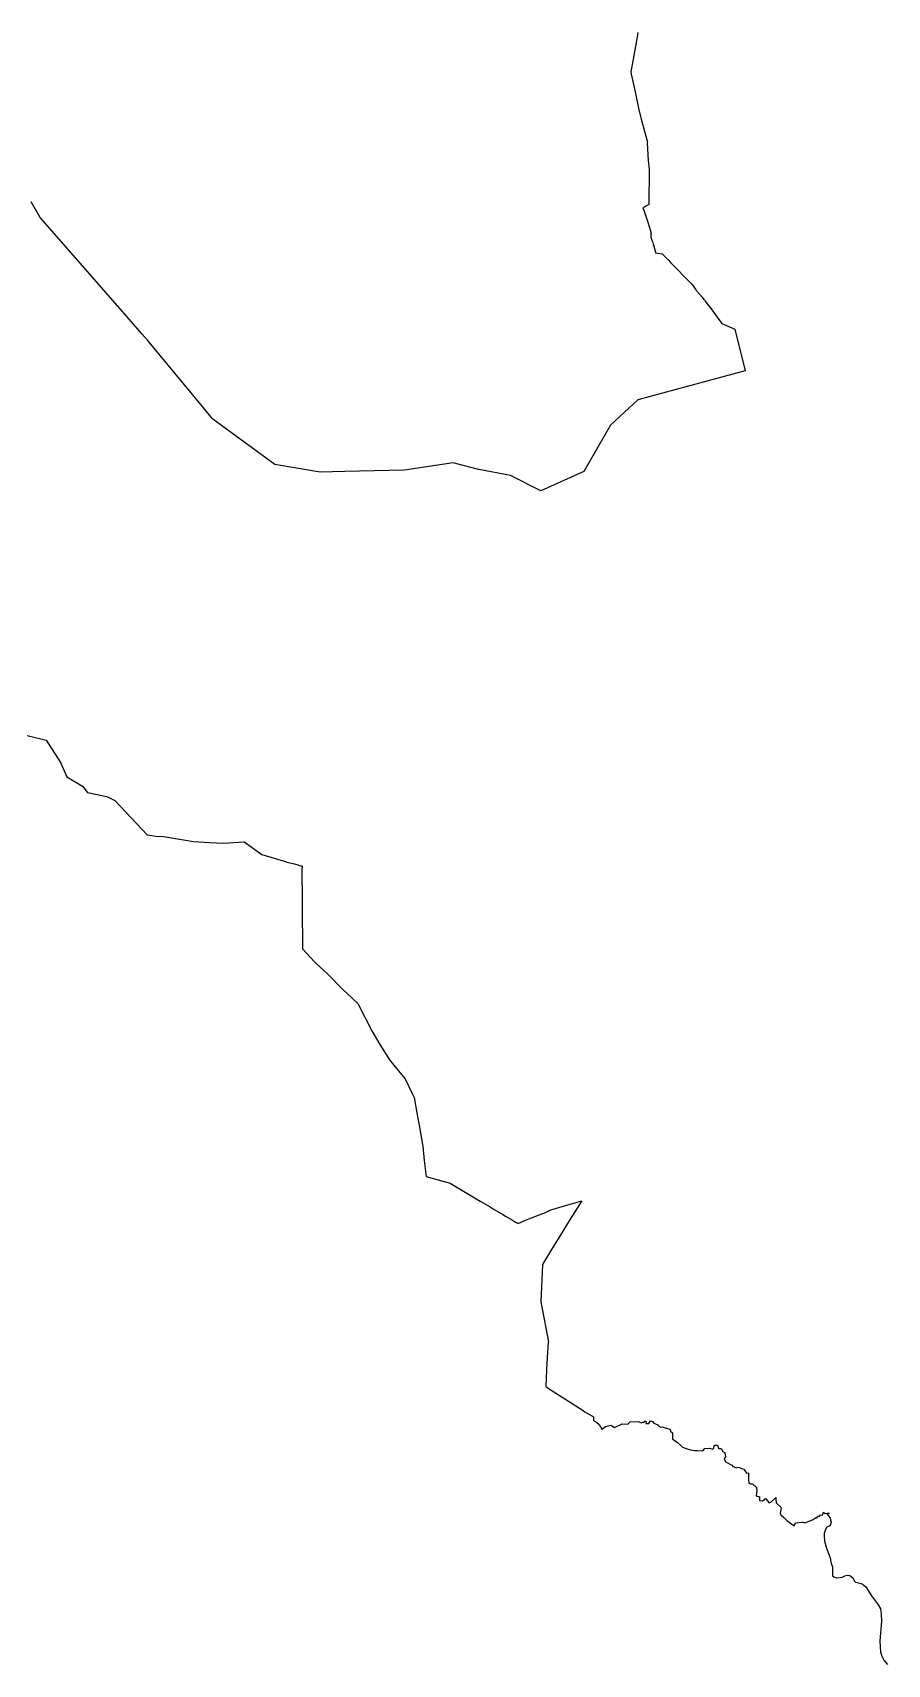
# Model space of a CAD drawing. Header units: metres. Extents: x 266537 to 373402, y 2100587 to 2182485.
# Drawn here: x 276682 to 286828, y 2119965 to 2139343 of the extents above; entities that cross this region are included whole.
import ezdxf

# ---------------------------------------------------------------- set-up
doc = ezdxf.new("R2010")
doc.units = ezdxf.units.M
doc.layers.add('DISTRICT BOUNDRY', color=86, linetype='Continuous')

msp = doc.modelspace()

# ---------------------------------------------------------------- linework, layer by layer
at = {"layer": 'DISTRICT BOUNDRY'}
for points in [[(283867, 2139345, 0), (283847, 2139220, 0), (283840, 2139183, 0), (283811, 2139029, 0), (283782, 2138876, 0), (283787, 2138850, 0), (283818, 2138710, 0), (283842, 2138599, 0), (283873, 2138445, 0), (283904, 2138314, 0), (283979, 2138041, 0), (283976, 2138036, 0), (283988, 2137824, 0), (284000, 2137721, 0), (283996, 2137301, 0), (283969, 2137286, 0), (283956, 2137278, 0), (283927, 2137262, 0), (283936, 2137236, 0), (283950, 2137198, 0), (283979, 2137104, 0), (283979, 2137103, 0), (284016, 2136990, 0), (284017, 2136980, 0), (284019, 2136974, 0), (284023, 2136963, 0), (284019, 2136959, 0), (284019, 2136957, 0), (284022, 2136913, 0), (284032, 2136877, 0), (284037, 2136867, 0), (284041, 2136858, 0), (284044, 2136852, 0), (284045, 2136849, 0), (284049, 2136833, 0), (284075, 2136734, 0), (284075, 2136728, 0), (284085, 2136727, 0), (284100, 2136724, 0), (284157, 2136715, 0), (284159, 2136713, 0), (284231, 2136639, 0), (284258, 2136611, 0), (284493, 2136369, 0), (284507, 2136355, 0), (284529, 2136326, 0), (284556, 2136290, 0), (284562, 2136281, 0), (284568, 2136274, 0), (284629, 2136200, 0), (284650, 2136175, 0), (284658, 2136164, 0), (284662, 2136158, 0), (284723, 2136077, 0), (284808, 2135965, 0), (284864, 2135889, 0), (284870, 2135884, 0), (284891, 2135875, 0), (285017, 2135822, 0), (285140, 2135327, 0), (284452, 2135141, 0), (283866, 2134983, 0), (283540, 2134680, 0), (283226, 2134131, 0), (282716, 2133901, 0), (282355, 2134084, 0), (281978, 2134154, 0), (281976, 2134154, 0), (281675, 2134234, 0), (281123, 2134152, 0), (281089, 2134147, 0), (280389, 2134130, 0), (280094, 2134123, 0), (279557, 2134215, 0), (278822, 2134752, 0), (278815, 2134760, 0), (278713, 2134883, 0), (278044, 2135690, 0), (277984, 2135762, 0), (277879, 2135882, 0), (277638, 2136159, 0), (276772, 2137149, 0), (276663, 2137332, 0)], [(276618, 2130996, 0), (276844, 2130939, 0), (276844, 2130939, 0), (276844, 2130939, 0), (276844, 2130939, 0), (276844, 2130939, 0), (276844, 2130939, 0), (277013, 2130676, 0), (277013, 2130676, 0), (277088, 2130507, 0), (277276, 2130394, 0), (277276, 2130394, 0), (277333, 2130319, 0), (277333, 2130319, 0), (277564, 2130272, 0), (277658, 2130226, 0), (278041, 2129817, 0), (278148, 2129801, 0), (278234, 2129795, 0), (278234, 2129795, 0), (278234, 2129795, 0), (278234, 2129795, 0), (278592, 2129737, 0), (278780, 2129727, 0), (278948, 2129718, 0), (279069, 2129725, 0), (279193, 2129735, 0), (279403, 2129581, 0), (279696, 2129494, 0), (279699, 2129493, 0), (279789, 2129470, 0), (279882, 2129446, 0), (279879, 2129399, 0), (279881, 2129041, 0), (279881, 2128928, 0), (279881, 2128898, 0), (279885, 2128516, 0), (279886, 2128461, 0), (280029, 2128310, 0), (280052, 2128286, 0), (280180, 2128169, 0), (280372, 2127972, 0), (280410, 2127937, 0), (280544, 2127813, 0), (280547, 2127806, 0), (280710, 2127489, 0), (280803, 2127327, 0), (280918, 2127144, 0), (281003, 2127041, 0), (281106, 2126918, 0), (281189, 2126746, 0), (281211, 2126698, 0), (281248, 2126492, 0), (281258, 2126426, 0), (281269, 2126368, 0), (281294, 2126233, 0), (281306, 2126158, 0), (281312, 2126119, 0), (281331, 2125950, 0), (281355, 2125757, 0), (281637, 2125679, 0), (281993, 2125466, 0), (282113, 2125399, 0), (282160, 2125368, 0), (282265, 2125309, 0), (282296, 2125287, 0), (282380, 2125240, 0), (282414, 2125217, 0), (282444, 2125201, 0), (282532, 2125241, 0), (282571, 2125256, 0), (282770, 2125330, 0), (282833, 2125361, 0), (283089, 2125440, 0), (283202, 2125468, 0), (283063, 2125254, 0), (282931, 2125038, 0), (282900, 2124986, 0), (282874, 2124944, 0), (282831, 2124872, 0), (282736, 2124714, 0), (282714, 2124270, 0), (282806, 2123795, 0), (282801, 2123790, 0), (282789, 2123608, 0), (282780, 2123461, 0), (282773, 2123269, 0), (282773, 2123264, 0), (282825, 2123230, 0), (282954, 2123147, 0), (283087, 2123063, 0), (283217, 2122980, 0), (283238, 2122965, 0), (283339, 2122905, 0), (283340, 2122862, 0), (283375, 2122841, 0), (283405, 2122812, 0), (283440, 2122760, 0), (283484, 2122791, 0), (283545, 2122806, 0), (283588, 2122780, 0), (283679, 2122822, 0), (283746, 2122817, 0), (283774, 2122844, 0), (283868, 2122851, 0), (283891, 2122841, 0), (283912, 2122832, 0), (283918, 2122840, 0), (283936, 2122838, 0), (283945, 2122851, 0), (283950, 2122857, 0), (283965, 2122849, 0), (283961, 2122827, 0), (283995, 2122826, 0), (284018, 2122858, 0), (284039, 2122851, 0), (284055, 2122828, 0), (284103, 2122808, 0), (284104, 2122801, 0), (284137, 2122783, 0), (284155, 2122787, 0), (284190, 2122775, 0), (284192, 2122775, 0), (284233, 2122763, 0), (284249, 2122755, 0), (284255, 2122734, 0), (284277, 2122714, 0), (284277, 2122642, 0), (284280, 2122640, 0), (284335, 2122599, 0), (284381, 2122561, 0), (284395, 2122546, 0), (284452, 2122525, 0), (284491, 2122512, 0), (284491, 2122512, 0), (284540, 2122505, 0), (284558, 2122504, 0), (284574, 2122503, 0), (284636, 2122500, 0), (284663, 2122530, 0), (284715, 2122532, 0), (284758, 2122521, 0), (284761, 2122524, 0), (284765, 2122528, 0), (284766, 2122534, 0), (284771, 2122558, 0), (284781, 2122569, 0), (284789, 2122569, 0), (284795, 2122569, 0), (284813, 2122570, 0), (284825, 2122532, 0), (284827, 2122529, 0), (284856, 2122528, 0), (284875, 2122493, 0), (284880, 2122490, 0), (284900, 2122480, 0), (284908, 2122429, 0), (284892, 2122410, 0), (284902, 2122379, 0), (284905, 2122369, 0), (284980, 2122330, 0), (284993, 2122314, 0), (285010, 2122309, 0), (285033, 2122301, 0), (285051, 2122308, 0), (285071, 2122303, 0), (285096, 2122293, 0), (285102, 2122291, 0), (285108, 2122289, 0), (285125, 2122282, 0), (285154, 2122235, 0), (285178, 2122238, 0), (285181, 2122219, 0), (285179, 2122160, 0), (285184, 2122115, 0), (285202, 2122109, 0), (285226, 2122109, 0), (285276, 2122065, 0), (285277, 2122031, 0), (285272, 2121967, 0), (285312, 2121955, 0), (285309, 2121910, 0), (285346, 2121908, 0), (285383, 2121934, 0), (285425, 2121885, 0), (285446, 2121891, 0), (285497, 2121939, 0), (285505, 2121947, 0), (285505, 2121929, 0), (285506, 2121885, 0), (285567, 2121828, 0), (285555, 2121756, 0), (285564, 2121742, 0), (285593, 2121714, 0), (285636, 2121672, 0), (285721, 2121610, 0), (285731, 2121628, 0), (285736, 2121647, 0), (285817, 2121654, 0), (285824, 2121654, 0), (285848, 2121647, 0), (285938, 2121680, 0), (285985, 2121714, 0), (285990, 2121701, 0), (285990, 2121702, 0), (285991, 2121702, 0), (286001, 2121726, 0), (286022, 2121726, 0), (286035, 2121739, 0), (286058, 2121738, 0), (286068, 2121774, 0), (286091, 2121758, 0), (286112, 2121760, 0), (286136, 2121762, 0), (286115, 2121753, 0), (286150, 2121702, 0), (286153, 2121683, 0), (286159, 2121653, 0), (286150, 2121617, 0), (286151, 2121616, 0), (286109, 2121594, 0), (286089, 2121558, 0), (286079, 2121520, 0), (286077, 2121488, 0), (286082, 2121430, 0), (286101, 2121358, 0), (286147, 2121231, 0), (286162, 2121162, 0), (286176, 2121124, 0), (286176, 2121081, 0), (286176, 2121052, 0), (286177, 2121032, 0), (286177, 2121018, 0), (286193, 2121003, 0), (286225, 2120994, 0), (286290, 2121002, 0), (286309, 2121010, 0), (286324, 2121016, 0), (286355, 2121025, 0), (286382, 2121021, 0), (286419, 2120992, 0), (286428, 2120970, 0), (286434, 2120958, 0), (286437, 2120952, 0), (286448, 2120941, 0), (286485, 2120935, 0), (286511, 2120926, 0), (286528, 2120920, 0), (286533, 2120916, 0), (286573, 2120885, 0), (286638, 2120778, 0), (286720, 2120671, 0), (286745, 2120625, 0), (286755, 2120562, 0), (286758, 2120474, 0), (286739, 2120245, 0), (286742, 2120175, 0), (286742, 2120171, 0), (286745, 2120115, 0), (286763, 2120061, 0), (286786, 2120014, 0), (286828, 2119963, 0)]]:
    msp.add_polyline3d(points, dxfattribs=at)

doc.saveas('drawing.dxf')
